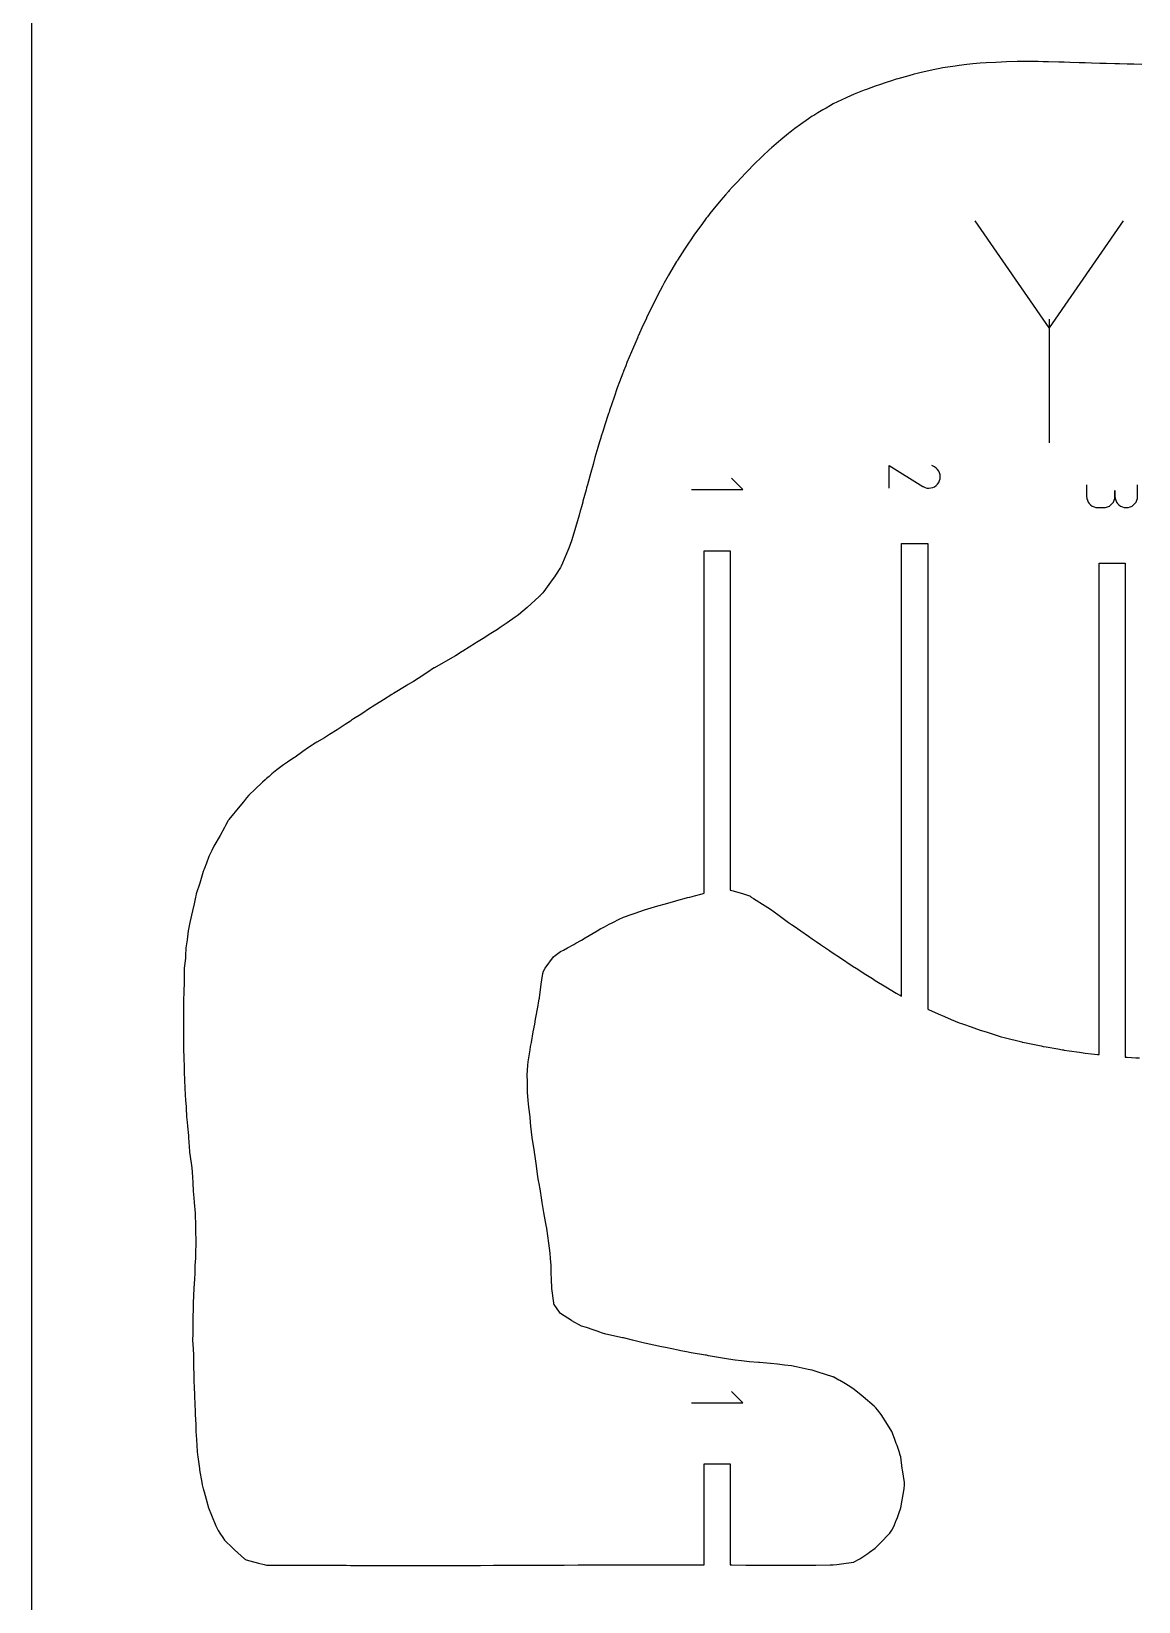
# Model space of a CAD drawing. Extents: x 0 to 560, y 0 to 480.
# Drawn here: x 0 to 48.6, y 217.1 to 286 of the extents above; entities that cross this region are included whole.
import ezdxf

# ---------------------------------------------------------------- set-up
doc = ezdxf.new("R2010")
doc.units = 0

msp = doc.modelspace()

# ---------------------------------------------------------------- linework, layer by layer
at = {"layer": 'annotation', "color": 1}
for p, q in [((44.635879, 272.954086), (41.391132, 277.646432)), ((47.880015, 277.646432), (44.635879, 272.954086)), ((44.635879, 273.331694), (44.635879, 267.918293)), ((37.618148, 265.929161), (37.618148, 266.923998)), ((37.618148, 266.923998), (39.098043, 266.004736)), ((39.609087, 266.857273), (39.483784, 266.922594)), ((39.682593, 266.805436), (39.609087, 266.857273)), ((39.743953, 266.743243), (39.682593, 266.805436)), ((39.792677, 266.672586), (39.743953, 266.743243)), ((39.828272, 266.595356), (39.792677, 266.672586)), ((39.850247, 266.513445), (39.828272, 266.595356)), ((39.858112, 266.428744), (39.850247, 266.513445)), ((39.851374, 266.343145), (39.858112, 266.428744)), ((28.956745, 265.866426), (31.196745, 265.866426)), ((31.196745, 265.866426), (30.698624, 266.364407)), ((39.098043, 266.004736), (39.098043, 266.004736)), ((39.098043, 266.004736), (39.099402, 266.003637)), ((39.099402, 266.003637), (39.100774, 266.002583)), ((39.100774, 266.002583), (39.102168, 266.001568)), ((39.102168, 266.001568), (39.103598, 266.000583)), ((39.103598, 266.000583), (39.105073, 265.999623)), ((39.105073, 265.999623), (39.106606, 265.99868)), ((39.106606, 265.99868), (39.108209, 265.997748)), ((39.108209, 265.997748), (39.109893, 265.996819)), ((39.109893, 265.996819), (39.111669, 265.995886)), ((39.111669, 265.995886), (39.111669, 265.995886)), ((39.111669, 265.995886), (39.193164, 265.95793)), ((39.193164, 265.95793), (39.27764, 265.935757)), ((39.27764, 265.935757), (39.36319, 265.928823)), ((39.36319, 265.928823), (39.447904, 265.936585)), ((39.447904, 265.936585), (39.529873, 265.9585)), ((39.529873, 265.9585), (39.607188, 265.994024)), ((39.607188, 265.994024), (39.677941, 266.042613)), ((39.677941, 266.042613), (39.740223, 266.103726)), ((39.740223, 266.103726), (39.792125, 266.176817)), ((39.792125, 266.176817), (39.829542, 266.258538)), ((39.792125, 266.176817), (39.792125, 266.176817)), ((39.829542, 266.258538), (39.851374, 266.343145)), ((46.279657, 266.069298), (46.279657, 265.571879)), ((47.522151, 265.571879), (47.522151, 265.82094)), ((47.522151, 265.82094), (47.522151, 265.571879)), ((48.516988, 265.571879), (48.516988, 266.069298)), ((46.279657, 265.571879), (46.279657, 265.571879)), ((46.279657, 265.571879), (46.287682, 265.482417)), ((46.287682, 265.482417), (46.310812, 265.398237)), ((46.310812, 265.398237), (46.347626, 265.320738)), ((46.347626, 265.320738), (46.396704, 265.25132)), ((46.396704, 265.25132), (46.456628, 265.191384)), ((46.456628, 265.191384), (46.525976, 265.14233)), ((46.525976, 265.14233), (46.603329, 265.105558)), ((46.603329, 265.105558), (46.687269, 265.082468)), ((46.687269, 265.082468), (46.776374, 265.074461)), ((46.776374, 265.074461), (47.025434, 265.074461)), ((47.025434, 265.074461), (47.114502, 265.082468)), ((47.025434, 265.074461), (47.025434, 265.074461)), ((47.114502, 265.082468), (47.198422, 265.105558)), ((47.198422, 265.105558), (47.275769, 265.14233)), ((47.275769, 265.14233), (47.345122, 265.191384)), ((47.345122, 265.191384), (47.405057, 265.25132)), ((47.405057, 265.25132), (47.454151, 265.320738)), ((47.454151, 265.320738), (47.49098, 265.398237)), ((47.49098, 265.398237), (47.514121, 265.482417)), ((47.514121, 265.482417), (47.522151, 265.571879)), ((47.522151, 265.571879), (47.522151, 265.571879)), ((47.522151, 265.571879), (47.530182, 265.482417)), ((47.530182, 265.482417), (47.553337, 265.398237)), ((47.553337, 265.398237), (47.590202, 265.320738)), ((47.590202, 265.320738), (47.639367, 265.25132)), ((47.639367, 265.25132), (47.69942, 265.191384)), ((47.69942, 265.191384), (47.768948, 265.14233)), ((47.768948, 265.14233), (47.84654, 265.105558)), ((47.84654, 265.105558), (47.930786, 265.082468)), ((47.930786, 265.082468), (48.020272, 265.074461)), ((48.020272, 265.074461), (48.10934, 265.082468)), ((48.020272, 265.074461), (48.020272, 265.074461)), ((48.10934, 265.082468), (48.193259, 265.105558)), ((48.193259, 265.105558), (48.270607, 265.14233)), ((48.270607, 265.14233), (48.33996, 265.191384)), ((48.33996, 265.191384), (48.399895, 265.25132)), ((48.399895, 265.25132), (48.448988, 265.320738)), ((48.448988, 265.320738), (48.485817, 265.398237)), ((48.485817, 265.398237), (48.508958, 265.482417)), ((48.508958, 265.482417), (48.516988, 265.571879)), ((28.956745, 225.829821), (31.196745, 225.829821)), ((31.196745, 225.829821), (30.698624, 226.327802))]:
    msp.add_line(p, q, dxfattribs=at)
at = {"layer": 'boundary', "color": 5}
for p, q in [((39.774124, 284.317655), (39.543558, 284.266499)), ((39.970272, 284.348989), (39.774124, 284.317655)), ((40.510816, 284.434635), (39.970272, 284.348989)), ((40.694835, 284.46395), (40.510816, 284.434635)), ((41.030931, 284.500183), (40.694835, 284.46395)), ((41.161506, 284.514147), (41.030931, 284.500183)), ((41.289448, 284.527719), (41.161506, 284.514147)), ((41.615546, 284.562834), (41.289448, 284.527719)), ((41.875725, 284.57469), (41.615546, 284.562834)), ((42.29595, 284.593806), (41.875725, 284.57469)), ((42.536257, 284.604755), (42.29595, 284.593806)), ((42.772494, 284.61338), (42.536257, 284.604755)), ((43.239673, 284.630347), (42.772494, 284.61338)), ((43.456967, 284.638277), (43.239673, 284.630347)), ((43.673827, 284.635268), (43.456967, 284.638277)), ((44.151549, 284.627161), (43.673827, 284.635268)), ((44.377677, 284.624032), (44.151549, 284.627161)), ((44.607123, 284.618875), (44.377677, 284.624032)), ((45.055798, 284.607069), (44.607123, 284.618875)), ((45.298388, 284.601634), (45.055798, 284.607069)), ((45.545718, 284.594048), (45.298388, 284.601634)), ((45.956232, 284.579543), (45.545718, 284.594048)), ((46.219098, 284.571507), (45.956232, 284.579543)), ((46.486871, 284.563357), (46.219098, 284.571507)), ((46.859774, 284.551377), (46.486871, 284.563357)), ((47.139809, 284.542862), (46.859774, 284.551377)), ((47.513881, 284.532625), (47.139809, 284.542862)), ((47.642925, 284.528609), (47.513881, 284.532625)), ((47.718946, 284.526195), (47.642925, 284.528609)), ((48.06052, 284.516956), (47.718946, 284.526195)), ((48.345026, 284.513062), (48.06052, 284.516956)), ((48.69964, 284.5079), (48.345026, 284.513062)), ((37.192156, 283.616079), (37.011993, 283.55831)), ((37.482726, 283.709245), (37.192156, 283.616079)), ((37.760475, 283.798821), (37.482726, 283.709245)), ((37.84249, 283.824912), (37.760475, 283.798821)), ((37.932703, 283.854032), (37.84249, 283.824912)), ((37.995444, 283.871882), (37.932703, 283.854032)), ((38.481703, 284.009347), (37.995444, 283.871882)), ((38.710733, 284.074102), (38.481703, 284.009347)), ((38.853414, 284.114406), (38.710733, 284.074102)), ((38.971038, 284.140534), (38.853414, 284.114406)), ((39.543558, 284.266499), (38.971038, 284.140534)), ((35.734313, 283.037612), (35.170572, 282.770841)), ((35.758771, 283.049201), (35.734313, 283.037612)), ((35.761313, 283.050375), (35.758771, 283.049201)), ((36.091282, 283.20599), (35.761313, 283.050375)), ((36.527446, 283.372802), (36.091282, 283.20599)), ((36.623676, 283.409709), (36.527446, 283.372802)), ((37.011993, 283.55831), (36.623676, 283.409709)), ((34.249861, 282.232816), (34.082617, 282.114284)), ((34.317133, 282.273159), (34.249861, 282.232816)), ((34.494045, 282.379253), (34.317133, 282.273159)), ((34.711681, 282.509254), (34.494045, 282.379253)), ((34.858285, 282.593521), (34.711681, 282.509254)), ((35.05087, 282.702873), (34.858285, 282.593521)), ((35.170572, 282.770841), (35.05087, 282.702873)), ((33.282673, 281.538773), (33.208464, 281.477801)), ((33.329151, 281.576959), (33.282673, 281.538773)), ((33.489543, 281.692956), (33.329151, 281.576959)), ((33.725937, 281.865201), (33.489543, 281.692956)), ((34.082617, 282.114284), (33.725937, 281.865201)), ((32.459681, 280.847139), (32.40844, 280.803951)), ((32.863307, 281.19336), (32.459681, 280.847139)), ((33.208464, 281.477801), (32.863307, 281.19336)), ((31.790139, 280.213633), (31.617057, 280.044835)), ((31.942334, 280.362079), (31.790139, 280.213633)), ((32.093438, 280.509496), (31.942334, 280.362079)), ((32.34904, 280.749148), (32.093438, 280.509496)), ((32.392546, 280.789287), (32.34904, 280.749148)), ((32.40844, 280.803951), (32.392546, 280.789287)), ((31.32892, 279.75207), (30.933489, 279.333823)), ((31.48773, 279.918665), (31.32892, 279.75207)), ((31.617057, 280.044835), (31.48773, 279.918665)), ((30.445292, 278.792694), (30.234936, 278.547247)), ((30.567018, 278.936856), (30.445292, 278.792694)), ((30.609074, 278.98322), (30.567018, 278.936856)), ((30.732284, 279.119049), (30.609074, 278.98322)), ((30.806754, 279.199988), (30.732284, 279.119049)), ((30.850587, 279.246357), (30.806754, 279.199988)), ((30.933489, 279.333823), (30.850587, 279.246357)), ((29.891597, 278.130635), (29.761664, 277.970796)), ((30.234936, 278.547247), (29.891597, 278.130635)), ((29.398721, 277.488955), (29.217727, 277.240191)), ((29.598543, 277.761259), (29.398721, 277.488955)), ((29.646309, 277.825604), (29.598543, 277.761259)), ((29.723964, 277.921794), (29.646309, 277.825604)), ((29.761664, 277.970796), (29.723964, 277.921794)), ((28.891389, 276.773315), (28.847659, 276.710249)), ((29.058119, 277.014913), (28.891389, 276.773315)), ((29.217727, 277.240191), (29.058119, 277.014913)), ((28.643646, 276.40371), (28.338416, 275.920613)), ((28.725598, 276.531913), (28.643646, 276.40371)), ((28.847659, 276.710249), (28.725598, 276.531913)), ((28.299863, 275.85885), (27.940254, 275.260648)), ((28.314539, 275.882799), (28.299863, 275.85885)), ((28.324824, 275.89919), (28.314539, 275.882799)), ((28.338416, 275.920613), (28.324824, 275.89919)), ((27.674629, 274.78347), (27.576179, 274.596139)), ((27.751387, 274.926296), (27.674629, 274.78347)), ((27.804886, 275.025846), (27.751387, 274.926296)), ((27.926773, 275.236609), (27.804886, 275.025846)), ((27.940254, 275.260648), (27.926773, 275.236609)), ((27.387033, 274.228751), (27.219465, 273.895703)), ((27.576179, 274.596139), (27.387033, 274.228751)), ((26.974442, 273.388478), (26.884177, 273.197304)), ((26.97673, 273.393435), (26.974442, 273.388478)), ((27.10696, 273.667747), (26.97673, 273.393435)), ((27.219465, 273.895703), (27.10696, 273.667747)), ((26.612597, 272.598655), (26.601217, 272.573148)), ((26.831613, 273.082234), (26.612597, 272.598655)), ((26.884177, 273.197304), (26.831613, 273.082234)), ((26.317637, 271.908608), (26.121299, 271.436303)), ((26.549048, 272.450881), (26.317637, 271.908608)), ((26.592001, 272.552025), (26.549048, 272.450881)), ((26.601217, 272.573148), (26.592001, 272.552025)), ((26.065524, 271.296211), (25.975145, 271.06489)), ((26.121299, 271.436303), (26.065524, 271.296211)), ((25.794544, 270.586779), (25.697141, 270.320581)), ((25.937826, 270.968555), (25.794544, 270.586779)), ((25.959468, 271.02499), (25.937826, 270.968555)), ((25.963465, 271.035378), (25.959468, 271.02499)), ((25.975145, 271.06489), (25.963465, 271.035378)), ((25.559735, 269.92151), (25.361397, 269.338456)), ((25.697141, 270.320581), (25.559735, 269.92151)), ((25.316141, 269.204859), (25.137264, 268.660799)), ((25.334492, 269.259144), (25.316141, 269.204859)), ((25.361397, 269.338456), (25.334492, 269.259144)), ((25.130533, 268.640337), (25.042758, 268.370203)), ((25.130682, 268.640801), (25.130533, 268.640337)), ((25.137264, 268.660799), (25.130682, 268.640801)), ((24.915827, 267.961994), (24.841789, 267.708357)), ((24.953703, 268.089137), (24.915827, 267.961994)), ((25.005434, 268.252414), (24.953703, 268.089137)), ((25.042758, 268.370203), (25.005434, 268.252414)), ((24.717972, 267.272047), (24.634146, 266.973415)), ((24.841789, 267.708357), (24.717972, 267.272047)), ((24.533952, 266.609682), (24.38664, 266.078257)), ((24.634146, 266.973415), (24.533952, 266.609682)), ((24.325887, 265.857693), (24.188366, 265.352221)), ((24.350907, 265.947316), (24.325887, 265.857693)), ((24.38664, 266.078257), (24.350907, 265.947316)), ((24.122044, 265.111404), (24.080803, 264.964791)), ((24.179593, 265.320746), (24.122044, 265.111404)), ((24.188366, 265.352221), (24.179593, 265.320746)), ((23.93603, 264.448158), (23.795562, 263.960219)), ((23.99316, 264.649025), (23.93603, 264.448158)), ((24.018126, 264.741971), (23.99316, 264.649025)), ((24.072365, 264.934792), (24.018126, 264.741971)), ((24.080803, 264.964791), (24.072365, 264.934792)), ((23.795562, 263.960219), (23.689144, 263.626249)), ((23.570732, 263.297853), (23.368033, 262.818059)), ((23.689144, 263.626249), (23.570732, 263.297853)), ((29.503745, 248.171892), (29.503746, 263.188206)), ((29.503746, 263.188206), (30.649745, 263.188206)), ((30.649745, 263.188206), (30.649745, 248.305111)), ((38.165166, 243.66192), (38.165166, 263.499299)), ((38.165166, 263.499299), (39.311166, 263.499299)), ((39.311166, 263.499299), (39.311166, 243.09132)), ((23.201334, 262.452947), (22.981409, 262.110246)), ((23.213493, 262.476776), (23.201334, 262.452947)), ((23.230712, 262.510527), (23.213493, 262.476776)), ((23.2934, 262.638614), (23.230712, 262.510527)), ((23.368033, 262.818059), (23.2934, 262.638614)), ((46.826587, 241.10046), (46.826587, 262.644598)), ((46.826587, 262.644598), (47.972587, 262.644598)), ((47.972587, 262.644598), (47.972587, 240.990753)), ((22.84429, 261.914266), (22.469906, 261.394805)), ((22.935642, 262.037697), (22.84429, 261.914266)), ((22.981409, 262.110246), (22.935642, 262.037697)), ((22.276332, 261.181434), (21.7392, 260.69089)), ((22.280626, 261.18527), (22.276332, 261.181434)), ((22.281188, 261.185881), (22.280626, 261.18527)), ((22.283096, 261.187957), (22.281188, 261.185881)), ((22.423789, 261.337247), (22.283096, 261.187957)), ((22.469906, 261.394805), (22.423789, 261.337247)), ((21.216186, 260.279083), (20.871439, 260.025281)), ((21.30152, 260.337741), (21.216186, 260.279083)), ((21.359913, 260.377879), (21.30152, 260.337741)), ((21.548599, 260.536095), (21.359913, 260.377879)), ((21.7392, 260.69089), (21.548599, 260.536095)), ((20.154638, 259.55786), (19.80941, 259.332865)), ((20.364141, 259.687753), (20.154638, 259.55786)), ((20.439202, 259.734292), (20.364141, 259.687753)), ((20.558495, 259.818334), (20.439202, 259.734292)), ((20.871439, 260.025281), (20.558495, 259.818334)), ((19.480457, 259.133845), (18.928345, 258.785481)), ((19.518492, 259.157908), (19.480457, 259.133845)), ((19.521713, 259.160024), (19.518492, 259.157908)), ((19.526791, 259.163362), (19.521713, 259.160024)), ((19.80941, 259.332865), (19.526791, 259.163362)), ((18.058345, 258.273174), (17.677071, 258.053724)), ((18.155261, 258.32866), (18.058345, 258.273174)), ((18.597781, 258.582545), (18.155261, 258.32866)), ((18.891498, 258.764663), (18.597781, 258.582545)), ((18.928345, 258.785481), (18.891498, 258.764663)), ((16.75636, 257.460484), (16.519762, 257.316823)), ((16.958659, 257.591998), (16.75636, 257.460484)), ((17.475128, 257.927761), (16.958659, 257.591998)), ((17.552539, 257.974489), (17.475128, 257.927761)), ((17.666611, 258.04764), (17.552539, 257.974489)), ((17.673087, 258.051407), (17.666611, 258.04764)), ((17.677071, 258.053724), (17.673087, 258.051407)), ((15.805478, 256.88646), (15.444219, 256.647526)), ((15.835653, 256.905667), (15.805478, 256.88646)), ((15.849652, 256.915005), (15.835653, 256.905667)), ((15.875004, 256.931918), (15.849652, 256.915005)), ((16.435104, 257.262655), (15.875004, 256.931918)), ((16.519762, 257.316823), (16.435104, 257.262655)), ((14.870121, 256.297659), (14.441867, 256.010672)), ((14.901294, 256.316808), (14.870121, 256.297659)), ((14.914939, 256.325189), (14.901294, 256.316808)), ((14.947254, 256.344946), (14.914939, 256.325189)), ((15.444219, 256.647526), (14.947254, 256.344946)), ((13.4932, 255.386808), (13.406259, 255.333543)), ((13.764463, 255.569906), (13.4932, 255.386808)), ((13.994228, 255.722136), (13.764463, 255.569906)), ((14.043518, 255.756266), (13.994228, 255.722136)), ((14.13007, 255.816196), (14.043518, 255.756266)), ((14.441867, 256.010672), (14.13007, 255.816196)), ((12.352195, 254.68839), (12.318822, 254.667559)), ((12.369656, 254.700474), (12.352195, 254.68839)), ((12.515545, 254.788194), (12.369656, 254.700474)), ((12.848762, 254.988551), (12.515545, 254.788194)), ((13.073521, 255.123692), (12.848762, 254.988551)), ((13.406259, 255.333543), (13.073521, 255.123692)), ((11.512003, 254.110719), (11.232097, 253.922744)), ((11.562961, 254.142329), (11.512003, 254.110719)), ((11.901071, 254.378374), (11.562961, 254.142329)), ((12.152808, 254.553282), (11.901071, 254.378374)), ((12.201818, 254.587019), (12.152808, 254.553282)), ((12.318822, 254.667559), (12.201818, 254.587019)), ((10.552335, 253.401718), (10.426117, 253.294911)), ((10.759769, 253.584751), (10.552335, 253.401718)), ((11.057901, 253.798092), (10.759769, 253.584751)), ((11.232097, 253.922744), (11.057901, 253.798092)), ((9.819293, 252.726833), (9.542419, 252.46903)), ((10.130693, 253.037463), (9.819293, 252.726833)), ((10.250898, 253.14459), (10.130693, 253.037463)), ((10.311389, 253.1985), (10.250898, 253.14459)), ((10.426117, 253.294911), (10.311389, 253.1985)), ((9.148709, 251.986833), (8.663915, 251.407363)), ((9.296753, 252.176254), (9.148709, 251.986833)), ((9.390676, 252.292998), (9.296753, 252.176254)), ((9.437485, 252.347299), (9.390676, 252.292998)), ((9.542419, 252.46903), (9.437485, 252.347299)), ((8.624946, 251.353308), (8.511721, 251.139191)), ((8.64296, 251.377836), (8.624946, 251.353308)), ((8.663915, 251.407363), (8.64296, 251.377836)), ((8.27377, 250.698844), (8.001093, 250.237586)), ((8.279429, 250.709421), (8.27377, 250.698844)), ((8.469965, 251.060231), (8.279429, 250.709421)), ((8.511721, 251.139191), (8.469965, 251.060231)), ((7.919464, 250.050541), (7.787926, 249.777264)), ((8.001093, 250.237586), (7.919464, 250.050541)), ((7.570975, 249.22772), (7.549258, 249.173321)), ((7.682917, 249.496679), (7.570975, 249.22772)), ((7.787926, 249.777264), (7.682917, 249.496679)), ((7.383267, 248.613819), (7.233395, 248.147163)), ((7.528221, 249.121864), (7.383267, 248.613819)), ((7.542626, 249.156421), (7.528221, 249.121864)), ((7.549258, 249.173321), (7.542626, 249.156421)), ((7.194671, 248.006143), (7.131747, 247.700256)), ((7.212077, 248.063444), (7.194671, 248.006143)), ((7.233395, 248.147163), (7.212077, 248.063444)), ((27.804886, 247.713673), (28.258897, 247.838598)), ((28.258897, 247.838598), (28.311475, 247.853317)), ((28.311475, 247.853317), (28.725598, 247.968201)), ((28.725598, 247.968201), (28.782216, 247.982835)), ((28.782216, 247.982835), (28.872402, 248.006143)), ((28.872402, 248.006143), (29.088309, 248.062883)), ((29.088309, 248.062883), (29.41106, 248.147163)), ((29.41106, 248.147163), (29.503745, 248.171892)), ((30.649745, 248.305111), (30.719745, 248.287003)), ((30.719745, 248.287003), (30.77911, 248.271647)), ((30.77911, 248.271647), (31.225975, 248.147163)), ((31.225975, 248.147163), (31.449143, 248.078847)), ((31.449143, 248.078847), (31.48773, 248.061715)), ((31.48773, 248.061715), (31.501882, 248.05194)), ((31.501882, 248.05194), (31.551365, 248.021595)), ((31.551365, 248.021595), (31.573611, 248.006143)), ((31.573611, 248.006143), (31.6747, 247.940739)), ((31.6747, 247.940739), (32.188235, 247.618084)), ((7.072512, 247.401079), (6.950371, 246.89042)), ((7.131747, 247.700256), (7.072512, 247.401079)), ((25.774291, 247.027809), (25.963465, 247.123422)), ((25.963465, 247.123422), (26.3515, 247.257054)), ((26.3515, 247.257054), (26.473807, 247.303319)), ((26.473807, 247.303319), (26.884177, 247.441645)), ((26.884177, 247.441645), (27.182349, 247.53197)), ((27.182349, 247.53197), (27.480317, 247.612815)), ((27.480317, 247.612815), (27.804886, 247.713673)), ((32.188235, 247.618084), (32.40844, 247.470664)), ((32.40844, 247.470664), (32.733273, 247.237697)), ((32.733273, 247.237697), (32.908551, 247.107453)), ((6.879739, 246.517064), (6.833738, 246.123703)), ((6.926004, 246.738713), (6.879739, 246.517064)), ((6.950371, 246.89042), (6.926004, 246.738713)), ((24.292195, 246.215686), (24.810739, 246.517064)), ((24.810739, 246.517064), (24.980344, 246.621253)), ((24.980344, 246.621253), (25.042758, 246.659765)), ((25.042758, 246.659765), (25.130265, 246.70248)), ((25.130265, 246.70248), (25.337879, 246.810248)), ((25.337879, 246.810248), (25.502457, 246.89042)), ((25.502457, 246.89042), (25.774291, 247.027809)), ((32.908551, 247.107453), (33.205056, 246.89042)), ((33.205056, 246.89042), (33.248422, 246.860304)), ((33.248422, 246.860304), (33.293763, 246.827318)), ((33.293763, 246.827318), (33.329151, 246.80267)), ((33.329151, 246.80267), (33.446316, 246.724502)), ((33.446316, 246.724502), (33.745951, 246.517064)), ((33.745951, 246.517064), (34.087857, 246.283473)), ((6.780549, 245.774698), (6.761464, 245.429195)), ((6.833738, 246.123703), (6.780549, 245.774698)), ((23.334269, 245.680044), (23.518976, 245.774698)), ((23.518976, 245.774698), (23.790392, 245.931191)), ((23.790392, 245.931191), (23.883335, 245.980338)), ((23.883335, 245.980338), (24.122044, 246.117424)), ((24.122044, 246.117424), (24.292195, 246.215686)), ((34.087857, 246.283473), (34.249861, 246.167793)), ((34.249861, 246.167793), (34.415694, 246.054516)), ((34.415694, 246.054516), (34.601248, 245.93132)), ((34.601248, 245.93132), (34.826983, 245.774698)), ((34.826983, 245.774698), (34.997931, 245.659521)), ((6.751923, 245.319845), (6.707602, 244.886965)), ((6.761464, 245.429195), (6.751923, 245.319845)), ((22.537879, 244.886965), (22.898333, 245.38851)), ((22.898333, 245.38851), (22.977257, 245.440926)), ((22.977257, 245.440926), (23.201334, 245.611923)), ((23.201334, 245.611923), (23.334269, 245.680044)), ((34.997931, 245.659521), (35.013422, 245.648729)), ((35.013422, 245.648729), (35.170572, 245.542135)), ((35.170572, 245.542135), (35.441014, 245.365777)), ((35.441014, 245.365777), (36.045984, 244.967165)), ((6.702563, 244.790001), (6.695753, 244.658976)), ((6.695753, 244.658976), (6.69695, 244.345516)), ((6.707602, 244.886965), (6.702563, 244.790001)), ((22.356298, 244.180235), (22.391155, 244.371087)), ((22.391155, 244.371087), (22.434042, 244.658976)), ((22.434042, 244.658976), (22.459443, 244.751616)), ((22.459443, 244.751616), (22.537879, 244.886965)), ((36.045984, 244.967165), (36.091282, 244.93746)), ((36.091282, 244.93746), (36.100794, 244.931457)), ((36.100794, 244.931457), (36.170041, 244.886965)), ((36.170041, 244.886965), (36.463642, 244.696503)), ((36.463642, 244.696503), (36.520967, 244.658976)), ((36.520967, 244.658976), (36.60198, 244.60712)), ((36.60198, 244.60712), (36.884622, 244.427243)), ((36.884622, 244.427243), (37.011993, 244.345474)), ((6.679238, 243.775552), (6.674262, 243.543254)), ((6.69695, 244.345516), (6.679238, 243.775552)), ((22.280626, 243.581502), (22.356298, 244.180235)), ((37.011993, 244.345474), (37.47018, 244.068076)), ((37.47018, 244.068076), (37.476839, 244.063964)), ((37.476839, 244.063964), (37.932704, 243.785165)), ((37.932704, 243.785165), (38.053735, 243.720876)), ((38.053735, 243.720876), (38.095166, 243.698955)), ((38.095166, 243.698955), (38.165166, 243.66192)), ((6.668414, 243.079825), (6.667746, 242.602695)), ((6.668661, 243.256865), (6.668414, 243.079825)), ((6.673527, 243.373519), (6.668661, 243.256865)), ((6.675127, 243.459163), (6.673527, 243.373519)), ((6.674262, 243.543254), (6.675127, 243.459163)), ((22.114137, 242.649406), (22.2231, 243.256865)), ((22.2231, 243.256865), (22.240915, 243.365875)), ((22.240915, 243.365875), (22.272019, 243.527428)), ((22.272019, 243.527428), (22.275478, 243.543254)), ((22.275478, 243.543254), (22.277068, 243.555062)), ((22.277068, 243.555062), (22.280626, 243.581502)), ((39.311166, 243.09132), (39.381166, 243.05912)), ((39.381166, 243.05912), (39.604427, 242.95642)), ((6.667746, 242.602695), (6.6675, 242.427532)), ((6.6675, 242.427532), (6.671257, 242.290483)), ((22.007237, 242.102153), (22.075876, 242.427532)), ((22.075876, 242.427532), (22.114137, 242.649406)), ((39.604427, 242.95642), (39.774124, 242.878594)), ((39.774124, 242.878594), (40.052973, 242.76317)), ((40.052973, 242.76317), (40.345884, 242.639055)), ((40.345884, 242.639055), (40.694835, 242.496684)), ((40.694835, 242.496684), (40.787211, 242.463429)), ((40.787211, 242.463429), (40.788814, 242.462866)), ((40.788814, 242.462866), (40.886902, 242.427532)), ((40.886902, 242.427532), (41.212863, 242.312853)), ((41.212863, 242.312853), (41.326075, 242.272337)), ((6.671721, 241.815313), (6.668047, 241.626766)), ((6.668047, 241.626766), (6.669344, 241.466403)), ((6.671257, 242.290483), (6.671721, 241.815313)), ((21.893964, 241.447578), (21.929129, 241.626766)), ((21.929129, 241.626766), (22.007237, 242.102153)), ((41.326075, 242.272337), (41.615545, 242.170082)), ((41.615545, 242.170082), (41.876437, 242.088669)), ((41.876437, 242.088669), (42.360367, 241.938175)), ((42.360367, 241.938175), (42.536257, 241.883344)), ((42.536257, 241.883344), (42.662596, 241.850447)), ((42.662596, 241.850447), (43.443186, 241.651164)), ((43.443186, 241.651164), (43.456967, 241.647594)), ((43.456967, 241.647594), (43.467489, 241.645395)), ((43.467489, 241.645395), (43.558576, 241.626766)), ((43.558576, 241.626766), (44.292938, 241.476736)), ((6.669344, 241.466403), (6.670599, 241.311812)), ((6.670599, 241.311812), (6.684295, 241.001006)), ((6.684295, 241.001006), (6.696246, 240.504893)), ((21.788987, 240.777422), (21.870548, 241.311812)), ((21.870548, 241.311812), (21.893964, 241.447578)), ((44.292938, 241.476736), (44.377677, 241.459844)), ((44.377677, 241.459844), (44.505571, 241.437306)), ((44.505571, 241.437306), (45.023771, 241.345731)), ((45.023771, 241.345731), (45.216385, 241.311812)), ((45.216385, 241.311812), (45.258741, 241.304364)), ((45.258741, 241.304364), (45.298388, 241.297393)), ((45.298388, 241.297393), (45.517536, 241.264871)), ((45.517536, 241.264871), (45.961111, 241.200859)), ((45.961111, 241.200859), (46.219098, 241.162954)), ((46.219098, 241.162954), (46.497027, 241.1347)), ((46.497027, 241.1347), (46.756587, 241.107733)), ((46.756587, 241.107733), (46.826587, 241.10046)), ((47.972587, 240.990753), (48.060519, 240.982609)), ((48.060519, 240.982609), (48.435443, 240.962971)), ((48.435443, 240.962971), (48.601947, 240.955253)), ((6.696246, 240.504893), (6.696502, 240.421472)), ((6.696502, 240.421472), (6.703109, 240.196088)), ((21.742985, 240.196088), (21.778985, 240.628649)), ((21.778985, 240.628649), (21.788987, 240.777422)), ((6.703109, 240.196088), (6.708092, 240.115057)), ((6.708092, 240.115057), (6.710062, 239.996667)), ((6.710062, 239.996667), (6.733373, 239.61545)), ((6.733373, 239.61545), (6.763589, 239.080367)), ((21.74481, 240.121876), (21.742985, 240.196088)), ((21.751454, 239.996667), (21.74481, 240.121876)), ((21.764704, 239.452691), (21.751454, 239.996667)), ((6.763589, 239.080367), (6.784525, 238.815977)), ((21.792408, 239.080366), (21.764704, 239.452691)), ((21.819589, 238.790325), (21.792408, 239.080366)), ((6.784525, 238.815977), (6.788162, 238.759077)), ((6.788162, 238.759077), (6.804505, 238.366567)), ((6.804505, 238.366567), (6.826047, 238.129228)), ((21.87184, 238.366567), (21.819589, 238.790325)), ((21.887459, 238.12796), (21.87184, 238.366567)), ((6.826047, 238.129228), (6.840984, 237.964645)), ((6.840984, 237.964645), (6.885744, 237.555667)), ((6.885744, 237.555667), (6.897168, 237.465028)), ((21.903821, 237.964645), (21.887459, 238.12796)), ((21.964476, 237.465594), (21.903821, 237.964645)), ((6.897168, 237.465028), (6.934172, 236.848923)), ((6.934172, 236.848923), (6.938733, 236.803568)), ((6.938733, 236.803568), (6.944167, 236.736467)), ((22.024052, 237.092846), (21.964476, 237.465594)), ((22.061289, 236.848923), (22.024052, 237.092846)), ((22.068185, 236.803228), (22.061289, 236.848923)), ((22.081168, 236.736467), (22.068185, 236.803228)), ((6.944167, 236.736467), (7.032711, 236.141074)), ((7.032711, 236.141074), (7.066835, 235.733201)), ((22.14611, 236.218385), (22.081168, 236.736467)), ((22.216854, 235.733201), (22.14611, 236.218385)), ((7.066835, 235.733201), (7.08654, 235.480411)), ((7.08654, 235.480411), (7.101554, 235.106369)), ((22.238088, 235.58447), (22.216854, 235.733201)), ((22.280626, 235.372412), (22.238088, 235.58447)), ((7.101554, 235.106369), (7.131395, 234.816132)), ((7.131395, 234.816132), (7.145445, 234.617479)), ((22.302551, 235.253793), (22.280626, 235.372412)), ((22.308839, 235.217735), (22.302551, 235.253793)), ((22.330415, 235.106369), (22.308839, 235.217735)), ((22.371627, 234.816132), (22.330415, 235.106369)), ((22.407759, 234.617479), (22.371627, 234.816132)), ((7.145445, 234.617479), (7.175597, 234.153765)), ((7.175597, 234.153765), (7.192314, 233.557042)), ((22.472232, 234.174482), (22.407759, 234.617479)), ((22.598496, 233.529601), (22.472232, 234.174482)), ((7.192314, 233.557042), (7.194246, 233.501757)), ((7.19406, 233.492337), (7.193581, 233.476269)), ((7.193581, 233.476269), (7.20474, 232.829035)), ((7.194246, 233.501757), (7.19406, 233.492337)), ((22.603581, 233.501757), (22.598496, 233.529601)), ((22.605407, 233.490412), (22.603581, 233.501757)), ((22.608086, 233.476269), (22.605407, 233.490412)), ((22.68824, 232.829034), (22.608086, 233.476269)), ((7.20474, 232.829035), (7.203001, 232.386033)), ((22.752303, 232.386033), (22.68824, 232.829034)), ((7.194655, 232.168474), (7.17087, 231.84617)), ((7.203001, 232.386033), (7.194655, 232.168474)), ((22.767512, 232.166668), (22.752303, 232.386033)), ((22.797238, 231.84617), (22.767512, 232.166668)), ((7.16428, 231.504304), (7.153522, 231.270313)), ((7.17087, 231.84617), (7.16428, 231.504304)), ((22.801938, 231.504303), (22.797238, 231.84617)), ((22.809413, 231.270313), (22.801938, 231.504303)), ((7.128729, 230.841938), (7.091801, 230.21607)), ((7.153522, 231.270313), (7.128729, 230.841938)), ((22.822178, 230.841938), (22.809413, 231.270313)), ((22.90974, 230.21607), (22.822178, 230.841938)), ((7.090741, 230.021239), (7.086208, 229.517207)), ((7.092234, 230.154591), (7.090741, 230.021239)), ((7.091801, 230.21607), (7.092329, 230.179572)), ((7.092329, 230.179572), (7.092234, 230.154591)), ((22.912833, 230.179572), (22.90974, 230.21607)), ((22.918259, 230.154591), (22.912833, 230.179572)), ((22.92841, 230.140149), (22.918259, 230.154591)), ((23.157738, 229.803869), (22.92841, 230.140149)), ((7.086208, 229.517207), (7.076279, 229.038869)), ((23.201334, 229.74334), (23.157738, 229.803869)), ((23.68385, 229.442047), (23.201334, 229.74334)), ((23.699228, 229.433521), (23.68385, 229.442047)), ((24.122044, 229.196297), (23.699228, 229.433521)), ((7.073674, 228.854841), (7.068754, 228.585971)), ((7.068754, 228.585971), (7.094277, 228.192475)), ((7.076279, 229.038869), (7.073674, 228.854841)), ((24.33955, 229.129037), (24.122044, 229.196297)), ((24.631139, 229.038869), (24.33955, 229.129037)), ((24.858425, 228.958712), (24.631139, 229.038869)), ((24.884091, 228.951458), (24.858425, 228.958712)), ((25.042758, 228.891388), (24.884091, 228.951458)), ((25.189917, 228.849398), (25.042758, 228.891388)), ((25.923328, 228.688573), (25.189917, 228.849398)), ((25.963465, 228.678201), (25.923328, 228.688573)), ((26.021374, 228.664305), (25.963465, 228.678201)), ((26.36235, 228.585971), (26.021374, 228.664305)), ((26.826861, 228.465372), (26.36235, 228.585971)), ((7.094277, 228.192475), (7.103735, 227.923148)), ((7.103735, 227.923148), (7.114484, 227.53011)), ((26.884177, 228.452464), (26.826861, 228.465372)), ((26.969339, 228.435194), (26.884177, 228.452464)), ((27.636103, 228.287142), (26.969339, 228.435194)), ((27.804886, 228.253745), (27.636103, 228.287142)), ((28.09096, 228.195724), (27.804886, 228.253745)), ((28.365958, 228.137541), (28.09096, 228.195724)), ((28.480873, 228.115014), (28.365958, 228.137541)), ((28.725598, 228.066641), (28.480873, 228.115014)), ((28.930985, 228.031083), (28.725598, 228.066641)), ((29.561856, 227.923147), (28.930985, 228.031083)), ((29.607491, 227.914708), (29.561856, 227.923147)), ((29.646309, 227.907597), (29.607491, 227.914708)), ((29.696246, 227.898228), (29.646309, 227.907597)), ((30.303152, 227.791476), (29.696246, 227.898228)), ((7.114484, 227.53011), (7.121697, 226.955871)), ((30.567018, 227.741373), (30.303152, 227.791476)), ((30.861107, 227.706703), (30.567018, 227.741373)), ((31.147633, 227.672841), (30.861107, 227.706703)), ((31.48773, 227.63276), (31.147633, 227.672841)), ((31.895608, 227.5989), (31.48773, 227.63276)), ((31.90922, 227.597616), (31.895608, 227.5989)), ((31.936584, 227.595305), (31.90922, 227.597616)), ((32.40844, 227.556564), (31.936584, 227.595305)), ((32.727833, 227.521349), (32.40844, 227.556564)), ((33.028015, 227.489027), (32.727833, 227.521349)), ((33.329151, 227.455916), (33.028015, 227.489027)), ((33.547017, 227.410335), (33.329151, 227.455916)), ((34.06646, 227.297493), (33.547017, 227.410335)), ((34.249861, 227.25973), (34.06646, 227.297493)), ((34.504436, 227.178096), (34.249861, 227.25973)), ((35.151451, 226.972562), (34.504436, 227.178096)), ((7.121697, 226.955871), (7.128252, 226.867744)), ((7.128252, 226.867744), (7.130731, 226.807425)), ((7.130731, 226.807425), (7.143523, 226.485435)), ((7.143523, 226.485435), (7.155014, 226.205379)), ((35.170572, 226.966389), (35.151451, 226.972562)), ((35.175795, 226.963797), (35.170572, 226.966389)), ((35.191769, 226.955872), (35.175795, 226.963797)), ((35.417977, 226.831879), (35.191769, 226.955872)), ((35.462972, 226.807425), (35.417977, 226.831879)), ((35.628425, 226.705861), (35.462972, 226.807425)), ((35.896255, 226.541451), (35.628425, 226.705861)), ((36.091282, 226.421734), (35.896255, 226.541451)), ((7.155014, 226.205379), (7.172522, 225.691704)), ((36.386676, 226.174635), (36.091282, 226.421734)), ((36.485578, 226.091227), (36.386676, 226.174635)), ((36.962827, 225.691704), (36.485578, 226.091227)), ((7.172522, 225.691704), (7.179146, 225.543013)), ((7.179146, 225.543013), (7.181425, 225.325772)), ((7.181425, 225.325772), (7.207042, 224.880647)), ((36.992873, 225.660356), (36.962827, 225.691704)), ((37.011993, 225.640407), (36.992873, 225.660356)), ((37.034617, 225.61236), (37.011993, 225.640407)), ((37.108433, 225.521387), (37.034617, 225.61236)), ((37.266426, 225.325772), (37.108433, 225.521387)), ((37.547843, 224.880647), (37.266426, 225.325772)), ((7.207042, 224.880647), (7.217982, 224.575982)), ((7.217982, 224.575982), (7.239031, 224.218282)), ((37.736944, 224.575982), (37.547843, 224.880647)), ((37.848189, 224.267916), (37.736944, 224.575982)), ((7.239031, 224.218282), (7.268101, 223.695673)), ((37.897028, 224.141354), (37.848189, 224.267916)), ((37.932703, 224.044838), (37.897028, 224.141354)), ((37.964874, 223.958991), (37.932703, 224.044838)), ((38.063549, 223.695673), (37.964874, 223.958991)), ((7.268101, 223.695673), (7.283604, 223.555916)), ((7.283604, 223.555916), (7.29252, 223.46026)), ((7.29252, 223.46026), (7.36958, 222.949632)), ((29.503745, 218.731749), (29.503745, 223.151601)), ((29.503745, 223.151601), (30.649745, 223.151601)), ((30.649745, 223.151601), (30.649745, 218.725901)), ((38.105339, 223.53536), (38.063549, 223.695673)), ((38.126083, 223.46026), (38.105339, 223.53536)), ((38.194753, 222.949632), (38.126083, 223.46026)), ((7.36958, 222.949632), (7.377861, 222.893551)), ((7.377861, 222.893551), (7.468449, 222.344534)), ((7.468449, 222.344534), (7.495028, 222.242136)), ((38.20195, 222.893551), (38.194753, 222.949632)), ((38.290431, 222.344534), (38.20195, 222.893551)), ((38.285036, 222.231183), (38.290431, 222.344534)), ((7.495028, 222.242136), (7.53467, 222.065573)), ((7.53467, 222.065573), (7.54414, 222.033842)), ((7.54414, 222.033842), (7.549258, 222.016695)), ((7.549258, 222.016695), (7.573143, 221.933896)), ((7.573143, 221.933896), (7.668822, 221.607204)), ((38.19152, 221.568819), (38.280405, 222.065573)), ((38.280405, 222.065573), (38.285036, 222.231183)), ((7.668822, 221.607204), (7.769879, 221.228816)), ((7.769879, 221.228816), (7.892577, 220.906452)), ((37.978998, 220.803559), (38.042865, 220.981255)), ((38.042865, 220.981255), (38.135609, 221.228816)), ((38.135609, 221.228816), (38.19152, 221.568819)), ((7.892577, 220.906452), (8.090049, 220.435474)), ((8.090049, 220.435474), (8.191513, 220.237103)), ((37.738241, 220.252052), (37.842249, 220.435474)), ((37.842249, 220.435474), (37.919194, 220.642077)), ((37.919194, 220.642077), (37.932703, 220.677957)), ((37.932703, 220.677957), (37.978998, 220.803559)), ((8.191513, 220.237103), (8.263798, 220.113094)), ((8.263798, 220.113094), (8.392771, 219.927217)), ((8.392771, 219.927217), (8.469965, 219.815963)), ((8.469965, 219.815963), (8.833038, 219.459044)), ((37.011993, 219.458154), (37.184037, 219.634499)), ((37.184037, 219.634499), (37.208735, 219.658958)), ((37.208735, 219.658958), (37.643802, 220.113094)), ((37.643802, 220.113094), (37.738241, 220.252052)), ((8.833038, 219.459044), (8.837434, 219.454241)), ((8.837434, 219.454241), (8.864766, 219.430189)), ((8.864766, 219.430189), (8.907869, 219.391804)), ((8.907869, 219.391804), (9.348327, 218.997368)), ((9.348327, 218.997368), (9.374391, 218.976831)), ((9.374391, 218.976831), (9.390676, 218.963998)), ((9.390676, 218.963998), (9.418889, 218.954953)), ((9.418889, 218.954953), (9.573221, 218.912926)), ((9.573221, 218.912926), (9.958414, 218.805375)), ((36.120704, 218.875914), (36.273097, 218.962649)), ((36.273097, 218.962649), (36.331352, 218.997368)), ((36.331352, 218.997368), (36.679848, 219.233295)), ((36.679848, 219.233295), (36.759163, 219.28699)), ((36.759163, 219.28699), (37.011993, 219.458154)), ((9.958414, 218.805375), (10.208286, 218.73828)), ((10.208286, 218.73828), (10.311389, 218.710595)), ((10.311389, 218.710595), (10.484872, 218.710238)), ((10.484872, 218.710238), (11.056104, 218.708862)), ((11.056104, 218.708862), (11.232097, 218.708499)), ((11.232097, 218.708499), (11.408287, 218.708758)), ((11.408287, 218.708758), (11.977875, 218.709446)), ((11.977875, 218.709446), (12.152807, 218.709703)), ((12.152807, 218.709703), (12.328085, 218.710288)), ((12.328085, 218.710288), (12.901994, 218.712324)), ((12.901994, 218.712324), (13.073521, 218.712897)), ((13.073521, 218.712897), (13.244692, 218.712001)), ((13.244692, 218.712001), (13.817953, 218.709217)), ((13.817953, 218.709217), (13.994229, 218.708295)), ((13.994229, 218.708295), (14.170162, 218.70828)), ((14.170162, 218.70828), (14.738482, 218.70799)), ((14.738482, 218.70799), (14.914939, 218.707973)), ((14.914939, 218.707973), (15.091439, 218.707799)), ((15.091439, 218.707799), (15.658275, 218.707314)), ((15.658275, 218.707314), (15.835653, 218.70714)), ((15.835653, 218.70714), (16.012943, 218.707067)), ((16.012943, 218.707067), (16.578503, 218.706754)), ((16.578503, 218.706754), (16.75636, 218.706682)), ((16.75636, 218.706682), (16.934189, 218.706655)), ((16.934189, 218.706655), (17.499211, 218.706636)), ((17.499211, 218.706636), (17.67707, 218.706608)), ((17.67707, 218.706608), (17.85491, 218.706705)), ((17.85491, 218.706705), (18.420494, 218.707011)), ((18.420494, 218.707011), (18.597781, 218.707108)), ((18.597781, 218.707108), (18.775216, 218.707206)), ((18.775216, 218.707206), (19.341425, 218.70741)), ((19.341425, 218.70741), (19.518492, 218.707508)), ((19.518492, 218.707508), (19.695825, 218.707957)), ((19.695825, 218.707957), (20.264532, 218.70942)), ((20.264532, 218.70942), (20.439202, 218.709862)), ((20.439202, 218.709862), (20.615869, 218.710335)), ((20.615869, 218.710335), (21.181607, 218.709452)), ((21.181607, 218.709452), (21.359913, 218.709947)), ((21.359913, 218.709947), (21.541608, 218.710386)), ((21.541608, 218.710386), (22.097966, 218.709882)), ((22.097966, 218.709882), (22.280626, 218.710333)), ((22.280626, 218.710333), (22.461416, 218.711317)), ((22.461416, 218.711317), (23.036905, 218.71983)), ((23.036905, 218.71983), (23.201334, 218.720781)), ((23.201334, 218.720781), (23.359781, 218.721986)), ((23.359781, 218.721986), (23.9837, 218.732565)), ((23.9837, 218.732565), (24.122044, 218.733661)), ((24.122044, 218.733661), (24.256603, 218.733397)), ((24.256603, 218.733397), (24.909895, 218.734305)), ((24.909895, 218.734305), (25.042758, 218.734051)), ((25.042758, 218.734051), (25.174148, 218.733852)), ((25.174148, 218.733852), (25.830803, 218.73316)), ((25.830803, 218.73316), (25.963465, 218.732959)), ((25.963465, 218.732959), (26.095617, 218.732726)), ((26.095617, 218.732726), (26.750343, 218.731802)), ((26.750343, 218.731802), (26.884177, 218.731565)), ((26.884177, 218.731565), (27.017654, 218.731543)), ((27.017654, 218.731543), (27.671565, 218.731629)), ((27.671565, 218.731629), (27.804886, 218.731607)), ((27.804886, 218.731607), (27.938365, 218.731827)), ((27.938365, 218.731827), (28.593582, 218.732633)), ((28.593582, 218.732633), (28.725598, 218.732852)), ((28.725598, 218.732852), (28.858257, 218.732805)), ((28.858257, 218.732805), (29.503745, 218.731749)), ((30.649745, 218.725901), (30.711662, 218.725771)), ((30.711662, 218.725771), (30.719745, 218.725734)), ((30.719745, 218.725734), (31.337893, 218.722912)), ((31.337893, 218.722912), (31.48773, 218.722598)), ((31.48773, 218.722598), (31.638955, 218.722262)), ((31.638955, 218.722262), (32.252007, 218.7194)), ((32.252007, 218.7194), (32.40844, 218.719054)), ((32.40844, 218.719054), (32.565735, 218.718869)), ((32.565735, 218.718869), (33.169835, 218.717757)), ((33.169835, 218.717757), (33.329151, 218.717568)), ((33.329151, 218.717568), (33.488064, 218.71762)), ((33.488064, 218.71762), (34.093065, 218.718788)), ((34.093065, 218.718788), (34.249861, 218.71884)), ((34.249861, 218.71884), (34.405606, 218.720348)), ((34.405606, 218.720348), (35.029906, 218.72858)), ((35.029906, 218.72858), (35.170572, 218.729945)), ((35.170572, 218.729945), (35.321135, 218.74994)), ((35.321135, 218.74994), (35.735889, 218.805375)), ((35.735889, 218.805375), (36.065227, 218.853264)), ((36.065227, 218.853264), (36.091282, 218.858377)), ((36.091282, 218.858377), (36.120704, 218.875914))]:
    msp.add_line(p, q, dxfattribs=at)
at = {"layer": 'frame', "color": 5}
msp.add_line((0, 480), (0, 0), dxfattribs=at)

doc.saveas('drawing.dxf')
